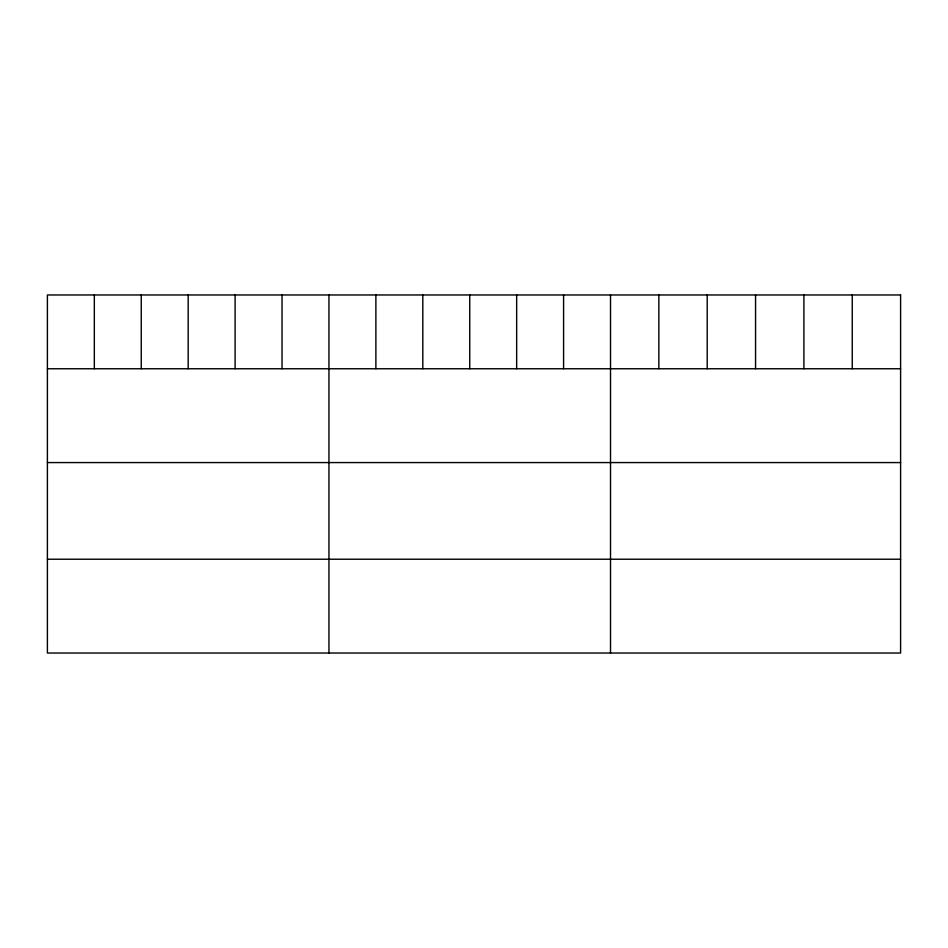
<?xml version="1.0" encoding="UTF-8"?>
<svg xmlns="http://www.w3.org/2000/svg" width="948" height="948" viewBox="0 0 948 948"><rect width="100%" height="100%" fill="white"/><g stroke="black" fill="none" stroke-linecap="round" stroke-linejoin="round"><path stroke-width="1.42" d="M47.4 368.76L900.6 368.76M47.4 462.577L900.6 462.577M47.4 559.225L900.6 559.225M852.252 294.97L852.252 368.76M803.904 294.97L803.904 368.76M755.556 294.97L755.556 368.76M707.208 294.97L707.208 368.76M658.86 294.97L658.86 368.76M610.512 294.97L610.512 653.03M563.586 294.97L563.586 368.76M516.66 294.97L516.66 368.76M469.734 294.97L469.734 368.76M422.808 294.97L422.808 368.76M375.882 294.97L375.882 368.76M328.956 294.97L328.956 653.03M282.03 294.97L282.03 368.76M235.104 294.97L235.104 368.76M188.178 294.97L188.178 368.76M141.252 294.97L141.252 368.76M94.326 294.97L94.326 368.76M900.6 294.97L47.4 294.97L47.4 653.03L900.6 653.03L900.6 294.97"/></g></svg>
